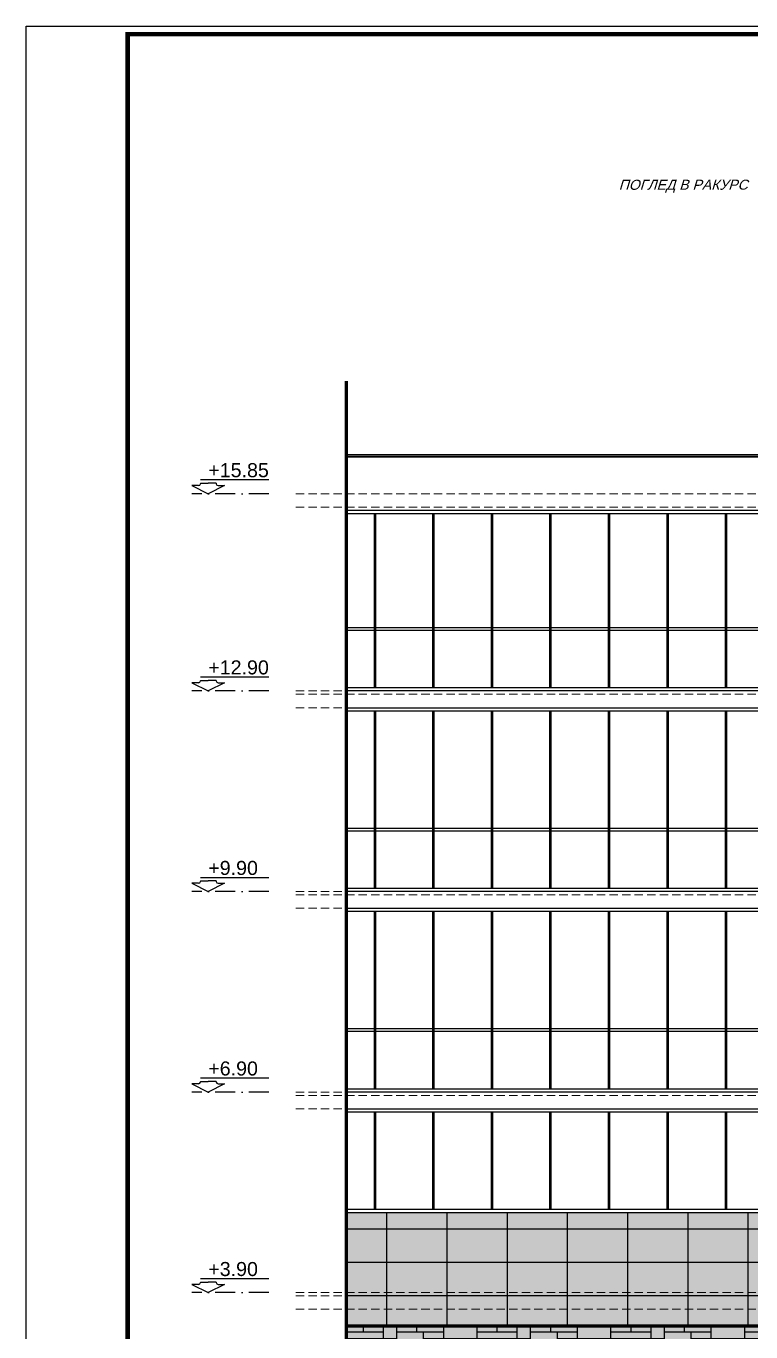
# Model space of a CAD drawing. Extents: x 9615146 to 9672346, y 4699603 to 4705703.
# Drawn here: x 9666046 to 9667129, y 4700650 to 4702603 of the extents above; entities that cross this region are included whole.
import ezdxf

# ---------------------------------------------------------------- set-up
doc = ezdxf.new("R2010")
doc.units = 0
doc.header["$LTSCALE"] = 0.5
doc.header["$MEASUREMENT"] = 0
doc.linetypes.add('DASHED', pattern=[0.75, 0.5, -0.25])
doc.linetypes.add('OSI1000', pattern=[5, 3, -1, 0, -1])
for name, color, linetype in [('_dimension_evel', 4, 'CONTINUOUS'), ('_hatch', 9, 'CONTINUOUS'), ('_hatch_construction', 252, 'CONTINUOUS'), ('_table', 3, 'CONTINUOUS'), ('_text_table', 3, 'CONTINUOUS'), ('fasadi', 147, 'CONTINUOUS')]:
    doc.layers.add(name, color=color, linetype=linetype)
doc.layers.add('_punk', color=8, linetype='DASHED', lineweight=9)
doc.styles.add('HEB1', font='', dxfattribs={"width": 0.8, "oblique": 17})
doc.styles.add('POMESHTENIA', font='arial.ttf', dxfattribs={"width": 0.9})
doc.styles.get('HEB1').set_extended_font_data('HebarU Cyr')

# ---------------------------------------------------------------- blocks, each defined once
blk = doc.blocks.new('rtyre')
at = {"layer": '_dimension_evel', "ltscale": 20}
for p, q in [((-21.08991620464076, 37.79426300298655), (161.5563992843381, 37.79426284031797)), ((-25.98991621100868, 21.88341124133149), (-43.67999989444797, 21.88341125623265)), ((-43.67999989444797, 21.88341125623265), (0, 0)), ((-21.08991621457972, 28.28064290881593), (-21.08991621457972, 26.78341123343125)), ((-21.08991621457972, 28.28064290881593), (2.484011929482222e-08, 28.28064289018948)), ((21.0899162642454, 28.28064287032612), (2.484011929482222e-08, 28.28064289018948)), ((43.67999993170088, 21.88341117924574), (0, 0)), ((21.0899162642454, 28.28064287032612), (21.08991626175703, 26.78341119617835)), ((25.98991624826158, 21.88341119538381), (43.67999993170088, 21.88341117924574))]:
    blk.add_line(p, q, dxfattribs=at)
for centre, major_axis, ratio, start_param, end_param in [((-25.98991620603192, 26.78341123839346), (3.464823224053962, 3.464823224053962), 0.9999999998278931, 3.926990816057631, 5.497787142683389), ((25.98991625322378, 26.78341119245306), (-3.464823224673926, 3.464823224673926), 0.9999999994715169, 0.7853981629014264, 2.356194488915409)]:
    blk.add_ellipse(centre, major_axis=major_axis, ratio=ratio, start_param=start_param, end_param=end_param, dxfattribs=at)
at = {"layer": '_dimension_evel', "linetype": 'OSI1000', "ltscale": 20, "style": 'HEB1', "oblique": 359.9999999871126, "width": 0.79999999781503}
blk.add_attdef('+12.50', (3.974128048866987e-08, 44.24032013564283), '', height=41.99999997485429, rotation=359.9999999466392, dxfattribs=at)

msp = doc.modelspace()

# ---------------------------------------------------------------- hatches: boundary and pattern name
at = {"layer": '_hatch', "ltscale": 30, "true_color": 0x755724}
h = msp.add_hatch(color=27, dxfattribs=at)
h.dxf.hatch_style = 1
h.paths.add_polyline_path([(9667197.51490588, 4700828.838115537), (9666524.422468957, 4700828.838115537), (9666524.422468958, 4700708.838115538), (9667197.514905881, 4700708.838115538)])
h.paths.add_polyline_path([(9667498.005118636, 4700828.838115537), (9667215.01490551, 4700828.838115537), (9667215.01490551, 4700708.838115538), (9667498.005118636, 4700708.838115538)])
h.paths.add_polyline_path([(9667215.01490551, 4700828.838115537), (9667197.51490588, 4700828.838115536), (9667197.514905881, 4700708.838115538), (9667215.01490551, 4700708.838115539)])
h.paths.add_polyline_path([(9667215.01490551, 4700708.838115537), (9667197.51490588, 4700708.838115537), (9667197.514905881, 4700703.838115537), (9667215.01490551, 4700703.838115537)])
h.paths.add_polyline_path([(9667498.005118636, 4700708.838115538), (9667215.014905512, 4700708.838115538), (9667215.01490551, 4700703.838115537), (9667498.005118636, 4700703.838115537)])
h.paths.add_polyline_path([(9667197.51490588, 4700708.838115537), (9666524.422468958, 4700708.838115538), (9666524.42246896, 4700703.838115538), (9667197.51490588, 4700703.838115538)])
h.paths.add_polyline_path([(9667197.51490588, 4700703.838115537), (9666524.422468958, 4700703.838115537), (9666524.422468958, 4700683.838115537), (9667197.514905881, 4700683.838115537)])
h.paths.add_polyline_path([(9667215.01490551, 4700703.838115537), (9667197.51490588, 4700703.838115537), (9667197.51490588, 4700683.838115537), (9667215.014905512, 4700683.838115537)])
h.paths.add_polyline_path([(9667498.005118636, 4700703.838115537), (9667215.014905512, 4700703.838115538), (9667215.014905514, 4700683.838115538), (9667498.005118636, 4700683.838115537)])
h.paths.add_polyline_path([(9667498.005118636, 4700683.838115537), (9667215.014905512, 4700683.838115537), (9667215.014905514, 4700658.838115538), (9667498.005118636, 4700658.838115538)])
h.paths.add_polyline_path([(9667215.01490551, 4700683.838115537), (9667197.51490588, 4700683.838115537), (9667197.51490588, 4700658.838115537), (9667215.014905512, 4700658.838115538)])
h.paths.add_polyline_path([(9667197.51490588, 4700683.838115537), (9666524.422468958, 4700683.838115537), (9666524.422468957, 4700658.838115537), (9667197.514905881, 4700658.838115537)])
at = {"layer": '_hatch', "ltscale": 30, "true_color": 0xb4b09d}
h = msp.add_hatch(color=253, dxfattribs=at)
h.dxf.hatch_style = 1
h.paths.add_polyline_path([(9667867.514905704, 4700284.061996094), (9667867.514905704, 4700683.838115537), (9667498.005118636, 4700683.838115537), (9667498.005118636, 4700658.838115537), (9666524.42246896, 4700658.838115537), (9666524.422468958, 4700318.838115537), (9666632.514903102, 4700318.838115538), (9666632.5149031, 4700578.838115533), (9666687.51490372, 4700578.838115533), (9666775.014904156, 4700578.838115533), (9666862.514904592, 4700578.838115533), (9666917.514905209, 4700578.838115533), (9666917.51490521, 4700318.838115538), (9667285.01490504, 4700318.838115536)])
h.paths.add_polyline_path([(9667498.005118636, 4700703.838115537), (9667498.005118636, 4700683.838115537), (9667867.514905706, 4700683.838115537), (9667867.514905706, 4700703.838115537)])
h.paths.add_polyline_path([(9667498.005118636, 4700708.838115537), (9667498.005118636, 4700703.838115537), (9667867.514905706, 4700703.838115537), (9667867.514905708, 4700708.838115537)])
at = {"layer": '_hatch_construction', "ltscale": 40}
h = msp.add_hatch(dxfattribs=at)
h.set_pattern_fill('CUTSTONE', color=250, scale=200, style=0, pattern_type=2)
h.set_pattern_definition([(0, (0, 0), (0, 200), [150, -50]), (0, (0, 10), (0, 200), [-60, 60, -30, 50]), (0, (0, 20), (0, 200), [-90, 110]), (0, (0, 30), (0, 200), [90, -110]), (0, (0, 40), (0, 200), [-40, 160]), (0, (0, 50), (0, 200), [70, -50, 60, -20]), (0, (70, 60), (0, 200), [160, -40]), (0, (-10, 70), (0, 200), [110, -90]), (0, (-40, 80), (0, 200), [90, -110]), (0, (0, 90), (0, 200), [160, -40]), (0, (0, 100), (0, 200), [-80, 50, -30, 40]), (0, (100, 110), (0, 200), [120, -80]), (0, (20, 120), (0, 200), [80, -40, 30, -50]), (0, (60, 130), (0, 200), [80, -30, 50, -40]), (0, (140, 140), (0, 200), [120, -80]), (0, (60, 150), (0, 200), [80, -120]), (0, (100, 160), (0, 200), [90, -110]), (0, (100, 170), (0, 200), [-60, 140]), (0, (40, 180), (0, 200), [60, -140]), (0, (100, 190), (0, 200), [140, -60]), (90, (0, 80), (-200, 1.224646799147353e-14), [30, -80, 70, -20]), (90, (20, 90), (-200, 1.224646799147353e-14), [50, -30, 20, -100]), (90, (30, 50), (-200, 1.224646799147353e-14), [20, -180]), (90, (40, 30), (-200, 1.224646799147353e-14), [20, -120, 30, -30]), (90, (50, 70), (-200, 1.224646799147353e-14), [20, -180]), (90, (60, 0), (-200, 1.224646799147353e-14), [30, -90, 50, -30]), (90, (70, 40), (-200, 1.224646799147353e-14), [30, -170]), (90, (80, 90), (-200, 1.224646799147353e-14), [30, -10, 20, -140]), (90, (90, 10), (-200, 1.224646799147353e-14), [30, -170]), (90, (100, 60), (-200, 1.224646799147353e-14), [30, -10, 30, -20, 50, -60]), (90, (120, 60), (-200, 1.224646799147353e-14), [-140, 20, -20, 20]), (90, (130, 90), (-200, 1.224646799147353e-14), [20, -180]), (90, (140, 20), (-200, 1.224646799147353e-14), [20, -70, 50, -60]), (90, (150, 50), (-200, 1.224646799147353e-14), [10, -130, 30, -30]), (90, (160, 60), (-200, 1.224646799147353e-14), [50, -50, 30, -70]), (90, (170, 110), (-200, 1.224646799147353e-14), [30, -50, 20, -100]), (90, (180, 40), (-200, 1.224646799147353e-14), [20, -180]), (90, (190, 60), (-200, 1.224646799147353e-14), [20, -60, 30, -90])])
h.paths.add_polyline_path([(9667867.514905704, 4700284.061996094), (9667867.514905704, 4700683.838115537), (9667498.005118636, 4700683.838115537), (9667498.005118636, 4700658.838115537), (9666524.42246896, 4700658.838115537), (9666524.422468958, 4700318.838115537), (9666632.514903102, 4700318.838115538), (9666632.5149031, 4700578.838115533), (9666687.51490372, 4700578.838115533), (9666775.014904156, 4700578.838115533), (9666862.514904592, 4700578.838115533), (9666917.514905209, 4700578.838115533), (9666917.51490521, 4700318.838115538), (9667285.01490504, 4700318.838115536)])
h.paths.add_polyline_path([(9667498.005118636, 4700703.838115537), (9667498.005118636, 4700683.838115537), (9667867.514905706, 4700683.838115537), (9667867.514905706, 4700703.838115537)])
h.paths.add_polyline_path([(9667498.005118636, 4700708.838115537), (9667498.005118636, 4700703.838115537), (9667867.514905706, 4700703.838115537), (9667867.514905708, 4700708.838115537)])

# ---------------------------------------------------------------- linework, layer by layer
at = {"layer": '_dimension_evel', "linetype": 'OSI1000', "ltscale": 20}
for p, q in [((9666408.737920588, 4701903.838115523), (9666293.805536984, 4701903.838115543)), ((9666408.737920536, 4701608.838115528), (9666293.805536931, 4701608.838115547)), ((9666408.737920484, 4701308.838115511), (9666293.80553688, 4701308.838115536)), ((9666408.737920428, 4701008.838115515), (9666293.805536827, 4701008.838115532)), ((9666408.737920374, 4700708.838115513), (9666293.805536771, 4700708.83811553))]:
    msp.add_line(p, q, dxfattribs=at)
at = {"layer": '_dimension_evel', "linetype": 'OSI1000', "ltscale": 20, "const_width": 5}
for points in [[(9666524.422468958, 4699945.264944134), (9666524.422468958, 4700658.838115536), (9667197.51490588, 4700658.838115537), (9667197.51490588, 4702418.574570984)], [(9666524.422468958, 4700658.838115537), (9666524.422468958, 4702072.303441033)]]:
    msp.add_lwpolyline(points, dxfattribs=at)
at = {"layer": '_hatch_construction', "color": 250, "ltscale": 40}
for p, q in [((9666584.818825606, 4700828.83811554), (9666584.818825608, 4700658.83811554)), ((9666674.818825608, 4700828.838115541), (9666674.81882561, 4700658.838115541)), ((9666764.81882561, 4700828.838115543), (9666764.818825612, 4700658.838115543)), ((9666854.818825612, 4700828.838115544), (9666854.818825614, 4700658.838115544)), ((9666944.818825614, 4700828.838115545), (9666944.818825616, 4700658.838115545)), ((9667034.818825616, 4700828.838115546), (9667034.818825617, 4700658.838115546)), ((9667124.818825617, 4700828.838115547), (9667124.81882562, 4700658.838115547)), ((9667498.00511864, 4700803.838116718, -1.552142987776311e-09), (9666524.422468958, 4700803.838116686)), ((9667498.00511864, 4700753.838116718, -1.552142987779699e-09), (9666524.422468958, 4700753.838116685, -1.552142987779699e-09)), ((9667498.005118638, 4700703.838116718, -1.552142987783087e-09), (9666524.422468958, 4700703.838116684, -1.552142987783087e-09))]:
    msp.add_line(p, q, dxfattribs=at)
at = {"layer": '_punk', "ltscale": 50}
for p, q in [((9666449.20791758, 4701903.838115536), (9670629.318123925, 4701903.838115537)), ((9666449.20791758, 4701883.838115537), (9670629.318123925, 4701883.838115537)), ((9666449.207917582, 4701608.838115537), (9670629.318123925, 4701608.838115537)), ((9666449.207917582, 4701603.838115537), (9670629.318123925, 4701603.838115537)), ((9666449.207917582, 4701583.838115536), (9670629.318123925, 4701583.838115537)), ((9666449.207917584, 4701308.838115537), (9670629.318123925, 4701308.838115537)), ((9666449.207917584, 4701303.838115538), (9670629.318123925, 4701303.838115536)), ((9666449.207917584, 4701283.838115538), (9670629.318123925, 4701283.838115538)), ((9666449.207917584, 4701008.838115534), (9670629.318123925, 4701008.838115537)), ((9666449.207917584, 4701003.838115538), (9670629.318123925, 4701003.838115538)), ((9666449.207917584, 4700983.838115538), (9670629.318123925, 4700983.838115538)), ((9666449.207917584, 4700708.838115538), (9670629.318123925, 4700708.838115537)), ((9666449.207917584, 4700703.838115537), (9670629.318123925, 4700703.838115537)), ((9666449.207917584, 4700683.838115537), (9670629.318123925, 4700683.838115537))]:
    msp.add_line(p, q, dxfattribs=at)
at = {"layer": '_table', "ltscale": 10}
msp.add_lwpolyline([(9666046.029446539, 4702603.380101908), (9672346.029446535, 4702603.380101905), (9672346.029446537, 4699603.380101903), (9666046.02944654, 4699603.380101906)], close=True, dxfattribs=at)
at = {"layer": '_table', "ltscale": 10, "const_width": 6.842105263157892}
msp.add_lwpolyline([(9666197.713657066, 4702591.380101908), (9672334.029446537, 4702591.380101904), (9672334.029446535, 4699615.380101902), (9666197.713657066, 4699615.380101911)], close=True, dxfattribs=at)
at = {"layer": 'fasadi'}
for p, q in [((9666524.422468966, 4701961.838115514), (9666524.422468958, 4700318.838115537)), ((9666524.422468957, 4701958.838115514), (9667197.514905881, 4701958.838115514)), ((9667197.514905881, 4701878.838115519), (9666524.422468957, 4701878.838115519)), ((9666566.514899304, 4701613.838115537), (9666566.514899304, 4701873.838115537)), ((9666568.514899304, 4701613.838115537), (9666568.514899304, 4701873.838115537)), ((9666654.014899328, 4701613.838115537), (9666654.014899328, 4701873.838115537)), ((9666656.014899328, 4701613.838115537), (9666656.014899328, 4701873.838115537)), ((9666741.514899356, 4701613.838115537), (9666741.514899356, 4701873.838115537)), ((9666743.514899356, 4701613.838115537), (9666743.514899356, 4701873.838115537)), ((9666829.014899362, 4701613.838115537), (9666829.014899362, 4701873.838115537)), ((9666831.014899362, 4701613.838115537), (9666831.014899362, 4701873.838115537)), ((9666916.514899388, 4701613.838115537), (9666916.514899388, 4701873.838115537)), ((9666918.514899388, 4701613.838115537), (9666918.514899388, 4701873.838115537)), ((9667004.014899435, 4701613.838115537), (9667004.014899435, 4701873.838115537)), ((9667006.014899435, 4701613.838115537), (9667006.014899435, 4701873.838115537)), ((9667091.514899462, 4701613.838115537), (9667091.514899462, 4701873.838115537)), ((9667093.514899462, 4701613.838115537), (9667093.514899462, 4701873.838115537)), ((9666566.514899304, 4701313.838115537), (9666566.514899304, 4701578.838115537)), ((9666568.514899304, 4701313.838115537), (9666568.514899304, 4701578.838115537)), ((9666654.014899328, 4701313.838115537), (9666654.014899328, 4701578.838115537)), ((9666656.014899328, 4701313.838115537), (9666656.014899328, 4701578.838115537)), ((9666741.514899356, 4701313.838115537), (9666741.514899356, 4701578.838115537)), ((9666743.514899356, 4701313.838115537), (9666743.514899356, 4701578.838115537)), ((9666829.014899362, 4701313.838115537), (9666829.014899362, 4701578.838115537)), ((9666831.014899362, 4701313.838115537), (9666831.014899362, 4701578.838115537)), ((9666916.514899388, 4701313.838115537), (9666916.514899388, 4701578.838115537)), ((9666918.514899388, 4701313.838115537), (9666918.514899388, 4701578.838115537)), ((9667004.014899435, 4701313.838115537), (9667004.014899435, 4701578.838115537)), ((9667006.014899435, 4701313.838115537), (9667006.014899435, 4701578.838115537)), ((9667091.514899462, 4701313.838115537), (9667091.514899462, 4701578.838115537)), ((9667093.514899462, 4701313.838115537), (9667093.514899462, 4701578.838115537)), ((9666566.514899304, 4701013.838115537), (9666566.514899304, 4701278.838115537)), ((9666568.514899304, 4701013.838115537), (9666568.514899304, 4701278.838115537)), ((9666654.014899328, 4701013.838115537), (9666654.014899328, 4701278.838115537)), ((9666656.014899328, 4701013.838115537), (9666656.014899328, 4701278.838115537)), ((9666741.514899356, 4701013.838115537), (9666741.514899356, 4701278.838115537)), ((9666743.514899356, 4701013.838115537), (9666743.514899356, 4701278.838115537)), ((9666829.014899362, 4701013.838115537), (9666829.014899362, 4701278.838115537)), ((9666831.014899362, 4701013.838115537), (9666831.014899362, 4701278.838115537)), ((9666916.514899388, 4701013.838115537), (9666916.514899388, 4701278.838115537)), ((9666918.514899388, 4701013.838115537), (9666918.514899388, 4701278.838115537)), ((9667004.014899435, 4701013.838115537), (9667004.014899435, 4701278.838115537)), ((9667006.014899435, 4701013.838115537), (9667006.014899435, 4701278.838115537)), ((9667091.514899462, 4701013.838115537), (9667091.514899462, 4701278.838115537)), ((9667093.514899462, 4701013.838115537), (9667093.514899462, 4701278.838115537)), ((9666566.514899304, 4700833.838115537), (9666566.514899304, 4700978.838115537)), ((9666568.514899304, 4700833.838115537), (9666568.514899304, 4700978.838115537)), ((9666654.014899328, 4700833.838115537), (9666654.014899328, 4700978.838115537)), ((9666656.014899328, 4700833.838115537), (9666656.014899328, 4700978.838115537)), ((9666741.514899356, 4700833.838115537), (9666741.514899356, 4700978.838115537)), ((9666743.514899356, 4700833.838115537), (9666743.514899356, 4700978.838115537)), ((9666829.014899362, 4700833.838115537), (9666829.014899362, 4700978.838115537)), ((9666831.014899362, 4700833.838115537), (9666831.014899362, 4700978.838115537)), ((9666916.514899388, 4700833.838115537), (9666916.514899388, 4700978.838115537)), ((9666918.514899388, 4700833.838115537), (9666918.514899388, 4700978.838115537)), ((9667004.014899435, 4700833.838115537), (9667004.014899435, 4700978.838115537)), ((9667006.014899435, 4700833.838115537), (9667006.014899435, 4700978.838115537)), ((9667091.514899462, 4700833.838115537), (9667091.514899462, 4700978.838115537)), ((9667093.514899462, 4700833.838115537), (9667093.514899462, 4700978.838115537)), ((9666524.422468958, 4700828.838115537), (9667498.005118636, 4700828.838115537)), ((9667498.005118636, 4700658.838115537), (9666524.422468958, 4700658.838115537))]:
    msp.add_line(p, q, dxfattribs=at)
at = {"layer": 'fasadi', "ltscale": 30}
for p, q in [((9666524.422468957, 4701703.838115551), (9667197.514905881, 4701703.838115551)), ((9666524.422468957, 4701699.838115551), (9667197.514905881, 4701699.838115551)), ((9666524.422468957, 4701403.838115551), (9667197.514905881, 4701403.838115551)), ((9666524.422468957, 4701399.838115551), (9667197.514905881, 4701399.838115551)), ((9666524.422468957, 4701103.838115551), (9667197.514905881, 4701103.838115551)), ((9666524.422468957, 4701099.838115551), (9667197.514905881, 4701099.838115551))]:
    msp.add_line(p, q, dxfattribs=at)
at = {"layer": 'fasadi'}
for points in [[(9666524.422468957, 4701959.838115514), (9667199.514905935, 4701959.838115514), (9667199.514905935, 4701961.838115514), (9666524.422468957, 4701961.838115514)], [(9667197.514905881, 4701873.838115537), (9666524.422468957, 4701873.838115537)], [(9666524.422468957, 4701613.838115537), (9667197.514905881, 4701613.838115537)], [(9666524.422468957, 4701583.838115537), (9667197.514905881, 4701583.838115537), (9667197.514905881, 4701608.838115537), (9666524.422468957, 4701608.838115537)], [(9667197.514905881, 4701578.838115537), (9666524.422468957, 4701578.838115537)], [(9666524.422468957, 4701313.838115537), (9667197.514905881, 4701313.838115537)], [(9666524.422468957, 4701283.838115537), (9667197.514905881, 4701283.838115537), (9667197.514905881, 4701308.838115537), (9666524.422468957, 4701308.838115537)], [(9667197.514905881, 4701278.838115537), (9666524.422468957, 4701278.838115537)], [(9666524.422468958, 4701013.838115537), (9667197.514905881, 4701013.838115537)], [(9666524.422468958, 4700983.838115537), (9667197.514905881, 4700983.838115537), (9667197.514905881, 4701008.838115537), (9666524.422468958, 4701008.838115537)], [(9667197.514905881, 4700978.838115537), (9666524.422468958, 4700978.838115537)], [(9666524.422468958, 4700833.838115537), (9667197.514905881, 4700833.838115537)]]:
    msp.add_lwpolyline(points, dxfattribs=at)

# ---------------------------------------------------------------- block references
at = {"layer": '_dimension_evel', "linetype": 'OSI1000', "ltscale": 20}
ref = msp.add_blockref('rtyre', (9666318.266336927, 4701903.838115543), dxfattribs=dict(at, xscale=0.5600000005215406, yscale=0.5600000005215406, zscale=0.5600000005215406))
ref.add_attrib('+12.50', '+15.85', (9666318.266336955, 4701928.61269482, 1.862645149447798e-09), dxfattribs={"linetype": 'OSI1000', "ltscale": 20, "height": 21, "style": 'POMESHTENIA'})
ref = msp.add_blockref('rtyre', (9666318.266336879, 4701608.838115547), dxfattribs=dict(at, xscale=0.5600000005215406, yscale=0.5600000005215406, zscale=0.5600000005215406))
ref.add_attrib('+12.50', '+12.90', (9666318.266336907, 4701633.612694824, 1.862645149447798e-09), dxfattribs={"linetype": 'OSI1000', "ltscale": 20, "height": 21, "style": 'POMESHTENIA'})
ref = msp.add_blockref('rtyre', (9666318.266336823, 4701308.838115525), dxfattribs=dict(at, xscale=0.5600000023841858, yscale=0.5600000023841858, zscale=0.5600000023841858))
ref.add_attrib('+12.50', '+9.90', (9666318.266336849, 4701333.612694805, 1.862645149447799e-09), dxfattribs={"linetype": 'OSI1000', "ltscale": 20, "height": 20.99999999999999, "style": 'POMESHTENIA'})
ref = msp.add_blockref('rtyre', (9666318.26633677, 4701008.838115532), dxfattribs=dict(at, xscale=0.5600000023841858, yscale=0.5600000023841858, zscale=0.5600000023841858))
ref.add_attrib('+12.50', '+6.90', (9666318.266336797, 4701033.612694807, 1.862645149447799e-09), dxfattribs={"linetype": 'OSI1000', "ltscale": 20, "height": 20.99999999999999, "style": 'POMESHTENIA'})
ref = msp.add_blockref('rtyre', (9666318.266336717, 4700708.838115528), dxfattribs=dict(at, xscale=0.5600000023841858, yscale=0.5600000023841858, zscale=0.5600000023841858))
ref.add_attrib('+12.50', '+3.90', (9666318.26633674, 4700733.612694804, 1.862645149447799e-09), dxfattribs={"linetype": 'OSI1000', "ltscale": 20, "height": 20.99999999999999, "style": 'POMESHTENIA'})

# ---------------------------------------------------------------- texts
at = {"layer": '_text_table', "color": 148, "style": 'POMESHTENIA', "oblique": 17}
msp.add_text('ПОГЛЕД В РАКУРС', height=14.99999999999999, rotation=0.06045593656801351, dxfattribs=at).set_placement((9666931.654993445, 4702358.482189594))

doc.saveas('drawing.dxf')
